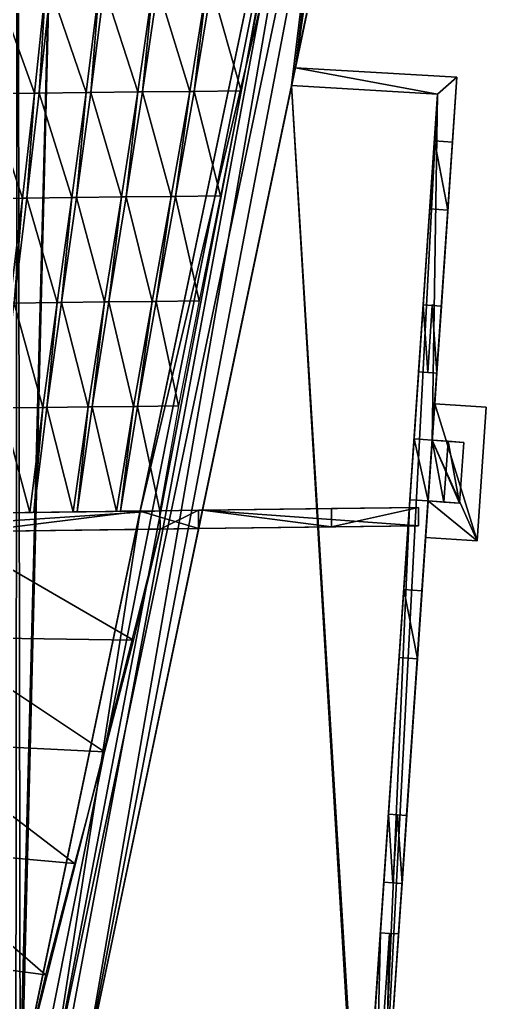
# Model space of a CAD drawing. Extents: x -282 to 16, y -6 to 46.
# Drawn here: x 7.53 to 15.2, y 12.33 to 28.47 of the extents above; entities that cross this region are included whole.
import ezdxf

# ---------------------------------------------------------------- set-up
doc = ezdxf.new("R2010")
doc.units = 0

msp = doc.modelspace()

# ---------------------------------------------------------------- linework, layer by layer
for points in [[(7.573, 11.172, -0.062), (8.243, 38.434, -0.062), (13.4, 38.937, -0.062)], [(13.4, 38.937, -0.062), (8.243, 38.434, -0.062), (7.573, 11.172, -0.062)], [(9.51, 20.401, 3.938), (7.573, 11.172, -0.062), (13.4, 38.937, -0.062)], [(13.4, 38.937, -0.062), (7.573, 11.172, -0.062), (9.51, 20.401, 3.938)], [(7.861, 11.12, -0.702), (13.4, 38.937, -0.702), (7.573, 11.172, -0.702)], [(7.573, 11.172, -0.702), (13.4, 38.937, -0.702), (7.861, 11.12, -0.702)], [(7.573, 11.172, -0.702), (13.4, 38.937, -0.062), (7.573, 11.172, -0.062)], [(13.4, 38.937, -0.062), (7.573, 11.172, -0.702), (13.4, 38.937, -0.702)], [(13.4, 38.937, -0.702), (7.573, 11.172, -0.702), (13.4, 38.937, -0.062)], [(7.573, 11.172, -0.062), (13.4, 38.937, -0.062), (7.573, 11.172, -0.702)], [(13.4, 38.937, -0.702), (7.861, 11.12, -0.702), (8.059, 11.051, -0.702)], [(8.059, 11.051, -0.702), (7.861, 11.12, -0.702), (13.4, 38.937, -0.702)], [(13.4, 38.937, -0.702), (8.059, 11.051, -0.702), (8.185, 11.006, -0.702)], [(8.185, 11.006, -0.702), (8.059, 11.051, -0.702), (13.4, 38.937, -0.702)], [(13.4, 38.937, -0.702), (8.185, 11.006, -0.702), (8.517, 10.802, -0.702)], [(8.517, 10.802, -0.702), (8.185, 11.006, -0.702), (13.4, 38.937, -0.702)], [(13.4, 38.937, -0.702), (8.517, 10.802, -0.702), (11.998, 27.391, -0.702)], [(11.998, 27.391, -0.702), (8.517, 10.802, -0.702), (13.4, 38.937, -0.702)], [(9.51, 20.401, 3.938), (13.4, 38.937, -0.062), (11.32, 29.026, 3.938)], [(11.32, 29.026, 3.938), (13.4, 38.937, -0.062), (9.51, 20.401, 3.938)], [(13.4, 38.937, -0.702), (11.998, 27.391, -0.702), (12.06, 27.684, -0.702)], [(12.06, 27.684, -0.702), (11.998, 27.391, -0.702), (13.4, 38.937, -0.702)], [(13.4, 38.937, -0.702), (12.06, 27.684, -0.702), (13.608, 38.639, -0.702)], [(13.608, 38.639, -0.702), (12.06, 27.684, -0.702), (13.4, 38.937, -0.702)], [(12.344, 29.036, 2.085), (14.359, 38.641, -0.702), (12.06, 27.684, -0.702)], [(12.06, 27.684, -0.702), (14.359, 38.641, -0.702), (12.344, 29.036, 2.085)], [(13.608, 38.639, -0.702), (12.06, 27.684, -0.702), (14.359, 38.641, -0.702)], [(14.359, 38.641, -0.702), (12.06, 27.684, -0.702), (13.608, 38.639, -0.702)], [(7.54, 11.016, -0.062), (7.493, 38.342, -0.062), (8.243, 38.434, -0.062)], [(8.243, 38.434, -0.062), (7.493, 38.342, -0.062), (7.54, 11.016, -0.062)], [(7.54, 11.016, -0.062), (8.243, 38.434, -0.062), (7.569, 11.154, -0.062)], [(7.569, 11.154, -0.062), (8.243, 38.434, -0.062), (7.54, 11.016, -0.062)], [(7.569, 11.154, -0.062), (8.243, 38.434, -0.062), (7.573, 11.172, -0.062)], [(7.573, 11.172, -0.062), (8.243, 38.434, -0.062), (7.569, 11.154, -0.062)], [(13.827, 38.538, 3.938), (9.51, 20.401, 3.938), (8.059, 11.053, 3.938)], [(8.059, 11.053, 3.938), (9.51, 20.401, 3.938), (13.827, 38.538, 3.938)], [(13.827, 38.538, 4.601), (8.059, 11.053, 4.601), (8.517, 10.802, 4.601)], [(8.517, 10.802, 4.601), (8.059, 11.053, 4.601), (13.827, 38.538, 4.601)], [(13.827, 38.538, 3.938), (8.059, 11.053, 4.601), (8.059, 11.053, 3.938)], [(8.059, 11.053, 4.601), (13.827, 38.538, 3.938), (13.827, 38.538, 3.941)], [(8.059, 11.053, 4.601), (13.827, 38.538, 3.941), (13.827, 38.538, 4.601)], [(13.827, 38.538, 4.601), (13.827, 38.538, 3.941), (8.059, 11.053, 4.601)], [(13.827, 38.538, 3.941), (13.827, 38.538, 3.938), (8.059, 11.053, 4.601)], [(8.059, 11.053, 3.938), (8.059, 11.053, 4.601), (13.827, 38.538, 3.938)], [(14.34, 38.549, 4.601), (13.827, 38.538, 4.601), (8.517, 10.802, 4.601)], [(8.517, 10.802, 4.601), (13.827, 38.538, 4.601), (14.34, 38.549, 4.601)], [(14.34, 38.549, 4.601), (8.517, 10.802, 3.984), (8.517, 10.802, 4.601)], [(8.517, 10.802, 3.984), (14.34, 38.549, 4.601), (11.998, 27.391, 4.051)], [(11.998, 27.391, 4.051), (14.34, 38.549, 4.601), (8.517, 10.802, 3.984)], [(8.517, 10.802, 4.601), (8.517, 10.802, 3.984), (14.34, 38.549, 4.601)], [(11.32, 29.026, 3.938), (9.51, 20.401, 3.938), (13.827, 38.538, 3.938)], [(13.827, 38.538, 3.938), (9.51, 20.401, 3.938), (11.32, 29.026, 3.938)], [(11.998, 27.391, 4.051), (14.34, 38.549, 4.601), (12.06, 27.684, 4.051)], [(12.06, 27.684, 4.051), (14.34, 38.549, 4.601), (11.998, 27.391, 4.051)], [(12.06, 27.684, 4.051), (14.34, 38.549, 4.601), (12.344, 29.036, 3.411)], [(12.344, 29.036, 3.411), (14.34, 38.549, 4.601), (12.06, 27.684, 4.051)], [(7.469, 10.673, -0.062), (7.493, 38.342, -0.062), (7.54, 11.016, -0.062)], [(7.54, 11.016, -0.062), (7.493, 38.342, -0.062), (7.469, 10.673, -0.062)], [(7.776, 27.268, 6.63), (7, 27.26, 7.234), (7.151, 28.984, 7.234)], [(7.957, 28.992, 6.632), (7.776, 27.268, 6.63), (7.151, 28.984, 7.234)], [(7.957, 28.992, 6.632), (7.853, 27.269, 6.57), (7.776, 27.268, 6.63)], [(8.037, 28.993, 6.572), (7.853, 27.269, 6.57), (7.957, 28.992, 6.632)], [(8.625, 27.277, 5.969), (7.853, 27.269, 6.57), (8.037, 28.993, 6.572)], [(8.838, 29.001, 5.973), (8.625, 27.277, 5.969), (8.037, 28.993, 6.572)], [(8.838, 29.001, 5.973), (8.702, 27.278, 5.909), (8.625, 27.277, 5.969)], [(8.918, 29.002, 5.914), (8.702, 27.278, 5.909), (8.838, 29.001, 5.973)], [(9.474, 27.286, 5.309), (8.702, 27.278, 5.909), (8.918, 29.002, 5.914)], [(9.719, 29.01, 5.315), (9.474, 27.286, 5.309), (8.918, 29.002, 5.914)], [(9.719, 29.01, 5.315), (9.551, 27.287, 5.248), (9.474, 27.286, 5.309)], [(9.799, 29.01, 5.255), (9.551, 27.287, 5.248), (9.719, 29.01, 5.315)], [(10.325, 27.295, 4.646), (9.551, 27.287, 5.248), (9.799, 29.01, 5.255)], [(10.602, 29.018, 4.655), (10.325, 27.295, 4.646), (9.799, 29.01, 5.255)], [(10.602, 29.018, 4.655), (10.4, 27.296, 4.588), (10.325, 27.295, 4.646)], [(10.68, 29.019, 4.597), (10.4, 27.296, 4.588), (10.602, 29.018, 4.655)], [(11.172, 27.304, 3.987), (10.4, 27.296, 4.588), (10.68, 29.019, 4.597)], [(11.481, 29.027, 3.998), (11.172, 27.304, 3.987), (10.68, 29.019, 4.597)], [(12.06, 27.684, 4.051), (12.344, 29.036, 3.411), (12.06, 27.684, -0.702)], [(12.06, 27.684, -0.702), (12.344, 29.036, 3.411), (12.344, 29.036, 2.085)], [(12.344, 29.036, 2.085), (12.344, 29.036, 3.411), (12.06, 27.684, -0.702)], [(12.06, 27.684, -0.702), (12.344, 29.036, 3.411), (12.06, 27.684, 4.051)], [(14.396, 27.249, 4.051), (12.06, 27.684, 4.051), (11.998, 27.391, 4.051)], [(11.998, 27.391, 4.051), (12.06, 27.684, 4.051), (14.396, 27.249, 4.051)], [(11.998, 27.391, -0.702), (11.998, 27.391, 4.051), (12.06, 27.684, 4.051)], [(11.998, 27.391, -0.702), (12.06, 27.684, 4.051), (12.06, 27.684, -0.702)], [(12.06, 27.684, -0.702), (12.06, 27.684, 4.051), (11.998, 27.391, -0.702)], [(12.06, 27.684, 4.051), (11.998, 27.391, 4.051), (11.998, 27.391, -0.702)], [(12.06, 27.684, -0.702), (14.396, 27.249, -0.702), (11.998, 27.391, -0.702)], [(11.998, 27.391, -0.702), (14.396, 27.249, -0.702), (12.06, 27.684, -0.702)], [(12.06, 27.684, 4.051), (14.396, 27.249, 4.051), (14.716, 27.53, 4.051)], [(14.716, 27.53, 4.051), (14.396, 27.249, 4.051), (12.06, 27.684, 4.051)], [(12.06, 27.684, 4.051), (14.716, 27.53, -0.702), (12.06, 27.684, -0.702)], [(14.716, 27.53, -0.702), (12.06, 27.684, 4.051), (14.716, 27.53, 4.051)], [(14.716, 27.53, 4.051), (12.06, 27.684, 4.051), (14.716, 27.53, -0.702)], [(12.06, 27.684, -0.702), (14.716, 27.53, -0.702), (12.06, 27.684, 4.051)], [(14.396, 27.249, -0.702), (12.06, 27.684, -0.702), (14.716, 27.53, -0.702)], [(14.716, 27.53, -0.702), (12.06, 27.684, -0.702), (14.396, 27.249, -0.702)], [(14.396, 27.249, 4.051), (13.421, 8.523, 4.051), (14.716, 27.53, 4.051)], [(14.716, 27.53, 4.051), (13.421, 8.523, 4.051), (14.396, 27.249, 4.051)], [(13.421, 8.523, 4.051), (13.525, 10.061, 2.558), (14.716, 27.53, 4.051)], [(14.716, 27.53, 4.051), (13.525, 10.061, 2.558), (13.421, 8.523, 4.051)], [(14.716, 27.53, 4.051), (13.525, 10.061, 2.558), (13.757, 13.453, 2.558)], [(13.757, 13.453, 2.558), (13.525, 10.061, 2.558), (14.716, 27.53, 4.051)], [(14.716, 27.53, 4.051), (13.757, 13.453, 2.558), (13.813, 14.281, 2.558)], [(13.813, 14.281, 2.558), (13.757, 13.453, 2.558), (14.716, 27.53, 4.051)], [(14.716, 27.53, 4.051), (13.813, 14.281, 2.558), (13.889, 15.399, 2.558)], [(13.889, 15.399, 2.558), (13.813, 14.281, 2.558), (14.716, 27.53, 4.051)], [(14.716, 27.53, 4.051), (13.889, 15.399, 2.558), (14.065, 17.973, 2.558)], [(14.065, 17.973, 2.558), (13.889, 15.399, 2.558), (14.716, 27.53, 4.051)], [(14.716, 27.53, 4.051), (14.065, 17.973, 2.558), (14.141, 19.09, 2.558)], [(14.141, 19.09, 2.558), (14.065, 17.973, 2.558), (14.716, 27.53, 4.051)], [(14.716, 27.53, 4.051), (14.141, 19.09, 2.558), (14.201, 19.968, 2.208)], [(14.201, 19.968, 2.208), (14.141, 19.09, 2.558), (14.716, 27.53, 4.051)], [(14.716, 27.53, 4.051), (14.201, 19.968, 2.208), (14.385, 22.667, 2.558)], [(14.385, 22.667, 2.558), (14.201, 19.968, 2.208), (14.716, 27.53, 4.051)], [(14.31, 21.564, -0.702), (14.396, 27.249, -0.702), (14.716, 27.53, -0.702)], [(14.716, 27.53, -0.702), (14.396, 27.249, -0.702), (14.31, 21.564, -0.702)], [(14.716, 27.53, -0.702), (14.31, 21.564, -0.532), (14.31, 21.564, -0.639)], [(14.31, 21.564, -0.532), (14.716, 27.53, -0.702), (14.31, 21.564, -0.362)], [(14.31, 21.564, -0.362), (14.716, 27.53, -0.702), (14.31, 21.564, -0.192)], [(14.31, 21.564, -0.192), (14.716, 27.53, -0.702), (14.385, 22.667, 1.128)], [(14.385, 22.667, 1.128), (14.716, 27.53, -0.702), (14.31, 21.564, -0.192)], [(14.31, 21.564, -0.192), (14.716, 27.53, -0.702), (14.31, 21.564, -0.362)], [(14.31, 21.564, -0.362), (14.716, 27.53, -0.702), (14.31, 21.564, -0.532)], [(14.31, 21.564, -0.639), (14.31, 21.564, -0.532), (14.716, 27.53, -0.702)], [(14.716, 27.53, -0.702), (14.31, 21.564, -0.639), (14.31, 21.564, -0.702)], [(14.31, 21.564, -0.702), (14.31, 21.564, -0.639), (14.716, 27.53, -0.702)], [(14.385, 22.667, 1.128), (14.716, 27.53, -0.702), (14.46, 23.769, 1.128)], [(14.716, 27.53, 4.051), (14.385, 22.667, 2.558), (14.46, 23.769, 2.558)], [(14.46, 23.769, 2.558), (14.385, 22.667, 2.558), (14.716, 27.53, 4.051)], [(14.46, 23.769, 1.128), (14.716, 27.53, -0.702), (14.385, 22.667, 1.128)], [(14.46, 23.769, 1.128), (14.716, 27.53, -0.702), (14.567, 25.345, 1.128)], [(14.716, 27.53, 4.051), (14.46, 23.769, 2.558), (14.567, 25.345, 2.558)], [(14.567, 25.345, 2.558), (14.46, 23.769, 2.558), (14.716, 27.53, 4.051)], [(14.567, 25.345, 1.128), (14.716, 27.53, -0.702), (14.46, 23.769, 1.128)], [(14.567, 25.345, 1.128), (14.716, 27.53, -0.702), (14.644, 26.463, 1.128)], [(14.716, 27.53, 4.051), (14.567, 25.345, 2.558), (14.644, 26.463, 2.558)], [(14.644, 26.463, 2.558), (14.567, 25.345, 2.558), (14.716, 27.53, 4.051)], [(14.644, 26.463, 1.128), (14.716, 27.53, -0.702), (14.567, 25.345, 1.128)], [(14.644, 26.463, 1.128), (14.716, 27.53, -0.702), (14.644, 26.463, 2.558)], [(14.716, 27.53, 4.051), (14.644, 26.463, 2.558), (14.716, 27.53, -0.702)], [(14.716, 27.53, -0.702), (14.644, 26.463, 2.558), (14.716, 27.53, 4.051)], [(14.644, 26.463, 2.558), (14.716, 27.53, -0.702), (14.644, 26.463, 1.128)], [(13.134, 8.722, 3.984), (11.998, 27.391, 3.984), (8.517, 10.802, 3.984)], [(11.998, 27.391, -0.702), (13.122, 8.543, -0.702), (8.517, 10.802, -0.702)], [(8.517, 10.802, -0.702), (13.122, 8.543, -0.702), (11.998, 27.391, -0.702)], [(10.471, 20.114, 3.341), (8.517, 10.802, 3.984), (11.998, 27.391, 3.984)], [(10.471, 20.114, 2.085), (11.998, 27.391, -0.702), (8.517, 10.802, -0.702)], [(8.517, 10.802, -0.702), (11.998, 27.391, -0.702), (10.471, 20.114, 2.085)], [(11.998, 27.391, 3.984), (8.517, 10.802, 3.984), (10.471, 20.114, 3.341)], [(8.517, 10.802, 3.984), (11.998, 27.391, 4.051), (11.998, 27.391, 3.984)], [(11.998, 27.391, 3.984), (11.998, 27.391, 4.051), (8.517, 10.802, 3.984)], [(9.474, 27.286, 5.309), (9.204, 25.561, 5.301), (8.702, 27.278, 5.909)], [(9.474, 27.286, 5.309), (9.278, 25.562, 5.241), (9.204, 25.561, 5.301)], [(9.551, 27.287, 5.248), (9.278, 25.562, 5.241), (9.474, 27.286, 5.309)], [(10.02, 25.57, 4.636), (9.278, 25.562, 5.241), (9.551, 27.287, 5.248)], [(10.325, 27.295, 4.646), (10.02, 25.57, 4.636), (9.551, 27.287, 5.248)], [(10.325, 27.295, 4.646), (10.092, 25.571, 4.577), (10.02, 25.57, 4.636)], [(10.4, 27.296, 4.588), (10.092, 25.571, 4.577), (10.325, 27.295, 4.646)], [(10.832, 25.579, 3.975), (10.092, 25.571, 4.577), (10.4, 27.296, 4.588)], [(11.172, 27.304, 3.987), (10.832, 25.579, 3.975), (10.4, 27.296, 4.588)], [(10.471, 20.114, 3.341), (11.998, 27.391, 3.984), (10.534, 20.414, 3.278)], [(11.998, 27.391, -0.702), (10.471, 20.114, 2.085), (10.534, 20.414, 2.018)], [(10.534, 20.414, 2.018), (10.471, 20.114, 2.085), (11.998, 27.391, -0.702)], [(10.534, 20.414, 3.278), (11.998, 27.391, 3.984), (10.471, 20.114, 3.341)], [(11.998, 27.391, -0.702), (10.534, 20.414, 2.018), (10.534, 20.414, 3.278)], [(11.998, 27.391, -0.702), (10.534, 20.414, 3.278), (11.998, 27.391, 3.984)], [(11.998, 27.391, 3.984), (10.534, 20.414, 3.278), (11.998, 27.391, -0.702)], [(10.534, 20.414, 3.278), (10.534, 20.414, 2.018), (11.998, 27.391, -0.702)], [(11.998, 27.391, 3.984), (13.134, 8.722, 3.984), (14.396, 27.249, 3.984)], [(13.122, 8.543, -0.702), (11.998, 27.391, -0.702), (14.396, 27.249, -0.702)], [(14.396, 27.249, -0.702), (11.998, 27.391, -0.702), (13.122, 8.543, -0.702)], [(14.396, 27.249, 3.984), (11.998, 27.391, -0.702), (14.396, 27.249, -0.702)], [(11.998, 27.391, -0.702), (14.396, 27.249, 3.984), (11.998, 27.391, 3.984)], [(11.998, 27.391, 3.984), (14.396, 27.249, 3.984), (11.998, 27.391, -0.702)], [(14.396, 27.249, -0.702), (11.998, 27.391, -0.702), (14.396, 27.249, 3.984)], [(11.998, 27.391, 4.051), (11.998, 27.391, -0.702), (11.998, 27.391, 3.984)], [(11.998, 27.391, 3.984), (11.998, 27.391, -0.702), (11.998, 27.391, 4.051)], [(14.396, 27.249, 4.051), (11.998, 27.391, 3.984), (14.396, 27.249, 3.984)], [(11.998, 27.391, 3.984), (14.396, 27.249, 4.051), (11.998, 27.391, 4.051)], [(11.998, 27.391, 4.051), (14.396, 27.249, 4.051), (11.998, 27.391, 3.984)], [(14.396, 27.249, 3.984), (11.998, 27.391, 3.984), (14.396, 27.249, 4.051)], [(7.575, 25.543, 6.627), (6.831, 25.535, 7.233), (7, 27.26, 7.234)], [(7.776, 27.268, 6.63), (7.575, 25.543, 6.627), (7, 27.26, 7.234)], [(7.776, 27.268, 6.63), (7.649, 25.544, 6.567), (7.575, 25.543, 6.627)], [(7.853, 27.269, 6.57), (7.649, 25.544, 6.567), (7.776, 27.268, 6.63)], [(8.39, 25.552, 5.964), (7.649, 25.544, 6.567), (7.853, 27.269, 6.57)], [(8.625, 27.277, 5.969), (8.39, 25.552, 5.964), (7.853, 27.269, 6.57)], [(8.625, 27.277, 5.969), (8.464, 25.553, 5.904), (8.39, 25.552, 5.964)], [(8.702, 27.278, 5.909), (8.464, 25.553, 5.904), (8.625, 27.277, 5.969)], [(9.204, 25.561, 5.301), (8.464, 25.553, 5.904), (8.702, 27.278, 5.909)], [(13.122, 8.543, -0.702), (13.134, 8.722, 3.984), (14.396, 27.249, -0.702)], [(14.396, 27.249, -0.702), (13.134, 8.722, 3.984), (13.122, 8.543, -0.702)], [(13.421, 8.523, 4.051), (14.396, 27.249, 4.051), (13.122, 8.543, 4.051)], [(13.122, 8.543, 4.051), (14.396, 27.249, 4.051), (13.421, 8.523, 4.051)], [(13.943, 20.587, -0.702), (13.122, 8.543, -0.702), (14.396, 27.249, -0.702)], [(14.396, 27.249, -0.702), (13.122, 8.543, -0.702), (13.943, 20.587, -0.702)], [(14.396, 27.249, 4.051), (13.122, 8.543, 3.984), (13.122, 8.543, 4.051)], [(13.122, 8.543, 3.984), (14.396, 27.249, 4.051), (13.134, 8.722, 3.984)], [(13.134, 8.722, 3.984), (14.396, 27.249, 4.051), (13.122, 8.543, 3.984)], [(13.122, 8.543, 4.051), (13.122, 8.543, 3.984), (14.396, 27.249, 4.051)], [(14.396, 27.249, -0.702), (13.134, 8.722, 3.984), (14.396, 27.249, 3.984)], [(14.396, 27.249, 3.984), (13.134, 8.722, 3.984), (14.396, 27.249, -0.702)], [(13.134, 8.722, 3.984), (14.396, 27.249, 4.051), (14.396, 27.249, 3.984)], [(14.396, 27.249, 3.984), (14.396, 27.249, 4.051), (13.134, 8.722, 3.984)], [(13.943, 20.587, -0.702), (14.396, 27.249, -0.702), (14.011, 21.585, -0.702)], [(14.011, 21.585, -0.702), (14.396, 27.249, -0.702), (13.943, 20.587, -0.702)], [(14.011, 21.585, -0.702), (14.396, 27.249, -0.702), (14.31, 21.564, -0.702)], [(14.31, 21.564, -0.702), (14.396, 27.249, -0.702), (14.011, 21.585, -0.702)], [(14.345, 26.483, 2.558), (14.567, 25.345, 2.558), (14.268, 25.366, 2.558)], [(14.268, 25.366, 2.558), (14.567, 25.345, 2.558), (14.345, 26.483, 2.558)], [(14.567, 25.345, 1.128), (14.345, 26.483, 1.128), (14.268, 25.366, 1.128)], [(14.268, 25.366, 1.128), (14.345, 26.483, 1.128), (14.567, 25.345, 1.128)], [(14.345, 26.483, 2.558), (14.345, 26.483, 1.128), (14.268, 25.366, 2.558)], [(14.268, 25.366, 1.128), (14.268, 25.366, 2.558), (14.345, 26.483, 1.128)], [(14.345, 26.483, 1.128), (14.268, 25.366, 2.558), (14.268, 25.366, 1.128)], [(14.268, 25.366, 2.558), (14.345, 26.483, 1.128), (14.345, 26.483, 2.558)], [(14.644, 26.463, 2.558), (14.345, 26.483, 1.128), (14.644, 26.463, 1.128)], [(14.345, 26.483, 1.128), (14.644, 26.463, 2.558), (14.345, 26.483, 2.558)], [(14.345, 26.483, 2.558), (14.644, 26.463, 2.558), (14.345, 26.483, 1.128)], [(14.644, 26.463, 1.128), (14.345, 26.483, 1.128), (14.644, 26.463, 2.558)], [(14.567, 25.345, 2.558), (14.345, 26.483, 2.558), (14.644, 26.463, 2.558)], [(14.644, 26.463, 2.558), (14.345, 26.483, 2.558), (14.567, 25.345, 2.558)], [(14.345, 26.483, 1.128), (14.567, 25.345, 1.128), (14.644, 26.463, 1.128)], [(14.644, 26.463, 1.128), (14.567, 25.345, 1.128), (14.345, 26.483, 1.128)], [(7.575, 25.543, 6.627), (7.368, 23.818, 6.624), (6.831, 25.535, 7.233)], [(7.575, 25.543, 6.627), (7.439, 23.819, 6.563), (7.368, 23.818, 6.624)], [(7.649, 25.544, 6.567), (7.439, 23.819, 6.563), (7.575, 25.543, 6.627)], [(8.147, 23.827, 5.958), (7.439, 23.819, 6.563), (7.649, 25.544, 6.567)], [(8.39, 25.552, 5.964), (8.147, 23.827, 5.958), (7.649, 25.544, 6.567)], [(8.39, 25.552, 5.964), (8.217, 23.828, 5.898), (8.147, 23.827, 5.958)], [(8.464, 25.553, 5.904), (8.217, 23.828, 5.898), (8.39, 25.552, 5.964)], [(8.925, 23.836, 5.293), (8.217, 23.828, 5.898), (8.464, 25.553, 5.904)], [(9.204, 25.561, 5.301), (8.925, 23.836, 5.293), (8.464, 25.553, 5.904)], [(9.204, 25.561, 5.301), (8.996, 23.836, 5.232), (8.925, 23.836, 5.293)], [(9.278, 25.562, 5.241), (8.996, 23.836, 5.232), (9.204, 25.561, 5.301)], [(9.706, 23.845, 4.625), (8.996, 23.836, 5.232), (9.278, 25.562, 5.241)], [(10.02, 25.57, 4.636), (9.706, 23.845, 4.625), (9.278, 25.562, 5.241)], [(10.02, 25.57, 4.636), (9.774, 23.845, 4.567), (9.706, 23.845, 4.625)], [(10.092, 25.571, 4.577), (9.774, 23.845, 4.567), (10.02, 25.57, 4.636)], [(10.482, 23.853, 3.962), (9.774, 23.845, 4.567), (10.092, 25.571, 4.577)], [(10.832, 25.579, 3.975), (10.482, 23.853, 3.962), (10.092, 25.571, 4.577)], [(14.268, 25.366, 2.558), (14.567, 25.345, 1.128), (14.268, 25.366, 1.128)], [(14.567, 25.345, 1.128), (14.268, 25.366, 2.558), (14.567, 25.345, 2.558)], [(14.567, 25.345, 2.558), (14.268, 25.366, 2.558), (14.567, 25.345, 1.128)], [(14.268, 25.366, 1.128), (14.567, 25.345, 1.128), (14.268, 25.366, 2.558)], [(14.46, 23.769, 1.128), (14.567, 25.345, 1.128), (14.46, 23.769, 2.558)], [(14.567, 25.345, 2.558), (14.46, 23.769, 2.558), (14.567, 25.345, 1.128)], [(14.567, 25.345, 1.128), (14.46, 23.769, 2.558), (14.567, 25.345, 2.558)], [(14.46, 23.769, 2.558), (14.567, 25.345, 1.128), (14.46, 23.769, 1.128)], [(7.911, 22.102, 5.953), (7.235, 22.094, 6.56), (7.439, 23.819, 6.563)], [(8.147, 23.827, 5.958), (7.911, 22.102, 5.953), (7.439, 23.819, 6.563)], [(8.147, 23.827, 5.958), (7.979, 22.103, 5.892), (7.911, 22.102, 5.953)], [(8.217, 23.828, 5.898), (7.979, 22.103, 5.892), (8.147, 23.827, 5.958)], [(8.655, 22.111, 5.285), (7.979, 22.103, 5.892), (8.217, 23.828, 5.898)], [(8.925, 23.836, 5.293), (8.655, 22.111, 5.285), (8.217, 23.828, 5.898)], [(8.925, 23.836, 5.293), (8.722, 22.111, 5.224), (8.655, 22.111, 5.285)], [(8.996, 23.836, 5.232), (8.722, 22.111, 5.224), (8.925, 23.836, 5.293)], [(9.4, 22.119, 4.615), (8.722, 22.111, 5.224), (8.996, 23.836, 5.232)], [(9.706, 23.845, 4.625), (9.4, 22.119, 4.615), (8.996, 23.836, 5.232)], [(9.706, 23.845, 4.625), (9.466, 22.12, 4.556), (9.4, 22.119, 4.615)], [(9.774, 23.845, 4.567), (9.466, 22.12, 4.556), (9.706, 23.845, 4.625)], [(10.142, 22.128, 3.949), (9.466, 22.12, 4.556), (9.774, 23.845, 4.567)], [(10.482, 23.853, 3.962), (10.142, 22.128, 3.949), (9.774, 23.845, 4.567)], [(14.161, 23.79, 2.558), (14.235, 22.677, 2.558), (14.086, 22.687, 2.558)], [(14.086, 22.687, 2.558), (14.235, 22.677, 2.558), (14.161, 23.79, 2.558)], [(14.161, 23.79, 1.128), (14.086, 22.687, 2.558), (14.086, 22.687, 1.128)], [(14.086, 22.687, 2.558), (14.161, 23.79, 1.128), (14.161, 23.79, 2.558)], [(14.161, 23.79, 2.558), (14.161, 23.79, 1.128), (14.086, 22.687, 2.558)], [(14.086, 22.687, 1.128), (14.086, 22.687, 2.558), (14.161, 23.79, 1.128)], [(14.235, 22.677, 1.128), (14.161, 23.79, 1.128), (14.086, 22.687, 1.128)], [(14.086, 22.687, 1.128), (14.161, 23.79, 1.128), (14.235, 22.677, 1.128)], [(14.235, 22.677, 2.558), (14.161, 23.79, 2.558), (14.31, 23.779, 2.558)], [(14.31, 23.779, 2.558), (14.161, 23.79, 2.558), (14.235, 22.677, 2.558)], [(14.31, 23.779, 1.128), (14.46, 23.769, 2.558), (14.161, 23.79, 1.128)], [(14.161, 23.79, 1.128), (14.46, 23.769, 2.558), (14.31, 23.779, 2.558)], [(14.161, 23.79, 2.558), (14.161, 23.79, 1.128), (14.31, 23.779, 2.558)], [(14.31, 23.779, 2.558), (14.161, 23.79, 1.128), (14.161, 23.79, 2.558)], [(14.31, 23.779, 2.558), (14.46, 23.769, 2.558), (14.161, 23.79, 1.128)], [(14.161, 23.79, 1.128), (14.46, 23.769, 2.558), (14.31, 23.779, 1.128)], [(14.161, 23.79, 1.128), (14.235, 22.677, 1.128), (14.31, 23.779, 1.128)], [(14.31, 23.779, 1.128), (14.235, 22.677, 1.128), (14.161, 23.79, 1.128)], [(14.31, 23.779, 2.558), (14.31, 23.779, 1.128), (14.235, 22.677, 2.558)], [(14.235, 22.677, 1.128), (14.235, 22.677, 2.558), (14.31, 23.779, 1.128)], [(14.31, 23.779, 1.128), (14.235, 22.677, 2.558), (14.235, 22.677, 1.128)], [(14.235, 22.677, 2.558), (14.31, 23.779, 1.128), (14.31, 23.779, 2.558)], [(14.31, 23.779, 2.558), (14.385, 22.667, 2.558), (14.235, 22.677, 2.558)], [(14.235, 22.677, 2.558), (14.385, 22.667, 2.558), (14.31, 23.779, 2.558)], [(14.385, 22.667, 1.128), (14.31, 23.779, 1.128), (14.235, 22.677, 1.128)], [(14.235, 22.677, 1.128), (14.31, 23.779, 1.128), (14.385, 22.667, 1.128)], [(14.311, 23.794, 2.558), (14.311, 23.794, 1.128), (14.31, 23.779, 2.558)], [(14.311, 23.794, 1.128), (14.31, 23.779, 1.128), (14.31, 23.779, 2.558)], [(14.31, 23.779, 2.558), (14.31, 23.779, 1.128), (14.311, 23.794, 1.128)], [(14.31, 23.779, 2.558), (14.311, 23.794, 1.128), (14.311, 23.794, 2.558)], [(14.385, 22.667, 2.558), (14.31, 23.779, 2.558), (14.46, 23.769, 2.558)], [(14.46, 23.769, 2.558), (14.31, 23.779, 2.558), (14.385, 22.667, 2.558)], [(14.46, 23.769, 2.558), (14.31, 23.779, 1.128), (14.46, 23.769, 1.128)], [(14.46, 23.769, 1.128), (14.31, 23.779, 1.128), (14.46, 23.769, 2.558)], [(14.31, 23.779, 1.128), (14.385, 22.667, 1.128), (14.46, 23.769, 1.128)], [(14.46, 23.769, 1.128), (14.385, 22.667, 1.128), (14.31, 23.779, 1.128)], [(14.086, 22.687, 2.558), (14.235, 22.677, 1.128), (14.086, 22.687, 1.128)], [(14.235, 22.677, 1.128), (14.086, 22.687, 2.558), (14.235, 22.677, 2.558)], [(14.235, 22.677, 2.558), (14.086, 22.687, 2.558), (14.235, 22.677, 1.128)], [(14.086, 22.687, 1.128), (14.235, 22.677, 1.128), (14.086, 22.687, 2.558)], [(14.385, 22.667, 2.558), (14.201, 19.968, 2.208), (14.35, 22.163, 2.208)], [(14.35, 22.163, 2.208), (14.201, 19.968, 2.208), (14.385, 22.667, 2.558)], [(14.235, 22.677, 2.558), (14.385, 22.667, 1.128), (14.235, 22.677, 1.128)], [(14.385, 22.667, 1.128), (14.235, 22.677, 2.558), (14.385, 22.667, 2.558)], [(14.385, 22.667, 2.558), (14.235, 22.677, 2.558), (14.385, 22.667, 1.128)], [(14.235, 22.677, 1.128), (14.385, 22.667, 1.128), (14.235, 22.677, 2.558)], [(14.31, 21.564, -0.192), (14.385, 22.667, 1.128), (14.31, 21.564, 2.108)], [(14.31, 21.564, 2.108), (14.385, 22.667, 1.128), (14.35, 22.163, 2.108)], [(14.35, 22.163, 2.108), (14.385, 22.667, 1.128), (14.31, 21.564, 2.108)], [(14.31, 21.564, 2.108), (14.385, 22.667, 1.128), (14.31, 21.564, -0.192)], [(14.35, 22.163, 2.108), (14.385, 22.667, 1.128), (14.35, 22.163, 2.208)], [(14.385, 22.667, 2.558), (14.35, 22.163, 2.208), (14.385, 22.667, 1.128)], [(14.385, 22.667, 1.128), (14.35, 22.163, 2.208), (14.385, 22.667, 2.558)], [(14.35, 22.163, 2.208), (14.385, 22.667, 1.128), (14.35, 22.163, 2.108)], [(9.4, 22.119, 4.615), (9.123, 20.396, 4.607), (8.722, 22.111, 5.224)], [(9.4, 22.119, 4.615), (9.186, 20.397, 4.547), (9.123, 20.396, 4.607)], [(9.466, 22.12, 4.556), (9.186, 20.397, 4.547), (9.4, 22.119, 4.615)], [(9.833, 20.405, 3.938), (9.186, 20.397, 4.547), (9.466, 22.12, 4.556)], [(10.142, 22.128, 3.949), (9.833, 20.405, 3.938), (9.466, 22.12, 4.556)], [(15.049, 19.91, 2.208), (14.35, 22.163, 2.208), (14.201, 19.968, 2.208)], [(14.201, 19.968, 2.208), (14.35, 22.163, 2.208), (15.049, 19.91, 2.208)], [(15.049, 19.91, 2.108), (14.31, 21.564, 2.108), (14.35, 22.163, 2.108)], [(14.35, 22.163, 2.108), (14.31, 21.564, 2.108), (15.049, 19.91, 2.108)], [(14.35, 22.163, 2.208), (15.049, 19.91, 2.208), (15.198, 22.105, 2.208)], [(14.35, 22.163, 2.208), (15.198, 22.105, 2.108), (14.35, 22.163, 2.108)], [(15.198, 22.105, 2.108), (14.35, 22.163, 2.208), (15.198, 22.105, 2.208)], [(15.198, 22.105, 2.208), (15.049, 19.91, 2.208), (14.35, 22.163, 2.208)], [(15.198, 22.105, 2.208), (14.35, 22.163, 2.208), (15.198, 22.105, 2.108)], [(14.35, 22.163, 2.108), (15.198, 22.105, 2.108), (14.35, 22.163, 2.208)], [(15.049, 19.91, 2.108), (14.35, 22.163, 2.108), (15.198, 22.105, 2.108)], [(15.198, 22.105, 2.108), (14.35, 22.163, 2.108), (15.049, 19.91, 2.108)], [(7.698, 20.378, 5.948), (7.051, 20.37, 6.558), (7.235, 22.094, 6.56)], [(7.911, 22.102, 5.953), (7.698, 20.378, 5.948), (7.235, 22.094, 6.56)], [(7.911, 22.102, 5.953), (7.763, 20.379, 5.888), (7.698, 20.378, 5.948)], [(7.979, 22.103, 5.892), (7.763, 20.379, 5.888), (7.911, 22.102, 5.953)], [(8.41, 20.387, 5.278), (7.763, 20.379, 5.888), (7.979, 22.103, 5.892)], [(8.655, 22.111, 5.285), (8.41, 20.387, 5.278), (7.979, 22.103, 5.892)], [(8.655, 22.111, 5.285), (8.474, 20.388, 5.217), (8.41, 20.387, 5.278)], [(8.722, 22.111, 5.224), (8.474, 20.388, 5.217), (8.655, 22.111, 5.285)], [(9.123, 20.396, 4.607), (8.474, 20.388, 5.217), (8.722, 22.111, 5.224)], [(15.198, 22.105, 2.108), (15.049, 19.91, 2.208), (15.049, 19.91, 2.108)], [(15.049, 19.91, 2.208), (15.198, 22.105, 2.108), (15.198, 22.105, 2.208)], [(15.198, 22.105, 2.208), (15.198, 22.105, 2.108), (15.049, 19.91, 2.208)], [(15.049, 19.91, 2.108), (15.049, 19.91, 2.208), (15.198, 22.105, 2.108)], [(14.011, 21.585, 2.108), (14.242, 20.567, 2.108), (13.943, 20.587, 2.108)], [(13.943, 20.587, 2.108), (14.242, 20.567, 2.108), (14.011, 21.585, 2.108)], [(14.011, 21.585, 2.108), (14.011, 21.585, -0.192), (13.943, 20.587, 2.108)], [(13.943, 20.587, -0.192), (13.943, 20.587, 2.108), (14.011, 21.585, -0.192)], [(14.011, 21.585, -0.192), (13.943, 20.587, 2.108), (13.943, 20.587, -0.192)], [(13.943, 20.587, 2.108), (14.011, 21.585, -0.192), (14.011, 21.585, 2.108)], [(14.011, 21.585, -0.702), (14.242, 20.567, -0.702), (13.943, 20.587, -0.702)], [(13.943, 20.587, -0.702), (14.242, 20.567, -0.702), (14.011, 21.585, -0.702)], [(14.011, 21.585, -0.702), (13.943, 20.587, -0.192), (13.943, 20.587, -0.702)], [(13.943, 20.587, -0.192), (14.011, 21.585, -0.702), (14.011, 21.585, -0.192)], [(14.011, 21.585, -0.192), (14.011, 21.585, -0.702), (13.943, 20.587, -0.192)], [(13.943, 20.587, -0.702), (13.943, 20.587, -0.192), (14.011, 21.585, -0.702)], [(14.242, 20.567, -0.192), (14.011, 21.585, -0.192), (13.943, 20.587, -0.192)], [(13.943, 20.587, -0.192), (14.011, 21.585, -0.192), (14.242, 20.567, -0.192)], [(14.242, 20.567, 2.108), (14.011, 21.585, 2.108), (14.31, 21.564, 2.108)], [(14.31, 21.564, 2.108), (14.011, 21.585, 2.108), (14.242, 20.567, 2.108)], [(14.31, 21.564, -0.639), (14.011, 21.585, -0.702), (14.31, 21.564, -0.702)], [(14.011, 21.585, -0.702), (14.31, 21.564, -0.639), (14.011, 21.585, -0.192)], [(14.011, 21.585, -0.192), (14.31, 21.564, -0.639), (14.31, 21.564, -0.532)], [(14.011, 21.585, -0.192), (14.31, 21.564, -0.532), (14.31, 21.564, -0.362)], [(14.011, 21.585, -0.192), (14.31, 21.564, -0.362), (14.31, 21.564, -0.192)], [(14.31, 21.564, -0.192), (14.31, 21.564, -0.362), (14.011, 21.585, -0.192)], [(14.31, 21.564, -0.362), (14.31, 21.564, -0.532), (14.011, 21.585, -0.192)], [(14.31, 21.564, -0.532), (14.31, 21.564, -0.639), (14.011, 21.585, -0.192)], [(14.011, 21.585, -0.192), (14.31, 21.564, -0.639), (14.011, 21.585, -0.702)], [(14.31, 21.564, -0.702), (14.011, 21.585, -0.702), (14.31, 21.564, -0.639)], [(14.242, 20.567, -0.702), (14.011, 21.585, -0.702), (14.31, 21.564, -0.702)], [(14.31, 21.564, -0.702), (14.011, 21.585, -0.702), (14.242, 20.567, -0.702)], [(14.31, 21.564, 2.108), (14.011, 21.585, -0.192), (14.31, 21.564, -0.192)], [(14.011, 21.585, -0.192), (14.31, 21.564, 2.108), (14.011, 21.585, 2.108)], [(14.011, 21.585, 2.108), (14.31, 21.564, 2.108), (14.011, 21.585, -0.192)], [(14.31, 21.564, -0.192), (14.011, 21.585, -0.192), (14.31, 21.564, 2.108)], [(14.011, 21.585, -0.192), (14.242, 20.567, -0.192), (14.31, 21.564, -0.192)], [(14.31, 21.564, -0.192), (14.242, 20.567, -0.192), (14.011, 21.585, -0.192)], [(15.049, 19.91, 2.108), (14.242, 20.567, 2.108), (14.31, 21.564, 2.108)], [(14.31, 21.564, 2.108), (14.242, 20.567, 2.108), (15.049, 19.91, 2.108)], [(14.242, 20.567, -0.702), (14.31, 21.564, -0.702), (14.76, 20.531, -0.702)], [(14.76, 20.531, -0.702), (14.31, 21.564, -0.702), (14.242, 20.567, -0.702)], [(14.31, 21.564, -0.639), (14.242, 20.567, -0.532), (14.242, 20.567, -0.629)], [(14.242, 20.567, -0.532), (14.31, 21.564, -0.639), (14.242, 20.567, -0.362)], [(14.242, 20.567, -0.362), (14.31, 21.564, -0.639), (14.31, 21.564, -0.362)], [(14.31, 21.564, -0.362), (14.31, 21.564, -0.639), (14.242, 20.567, -0.362)], [(14.242, 20.567, -0.362), (14.31, 21.564, -0.639), (14.242, 20.567, -0.532)], [(14.242, 20.567, -0.629), (14.242, 20.567, -0.532), (14.31, 21.564, -0.639)], [(14.31, 21.564, -0.362), (14.242, 20.567, -0.192), (14.242, 20.567, -0.362)], [(14.242, 20.567, -0.192), (14.31, 21.564, -0.362), (14.31, 21.564, -0.192)], [(14.31, 21.564, -0.192), (14.31, 21.564, -0.362), (14.242, 20.567, -0.192)], [(14.242, 20.567, -0.362), (14.242, 20.567, -0.192), (14.31, 21.564, -0.362)], [(14.501, 20.549, -0.362), (14.31, 21.564, -0.362), (14.242, 20.567, -0.362)], [(14.242, 20.567, -0.362), (14.31, 21.564, -0.362), (14.501, 20.549, -0.362)], [(14.76, 20.531, -0.702), (14.31, 21.564, -0.702), (14.828, 21.529, -0.702)], [(14.828, 21.529, -0.702), (14.31, 21.564, -0.702), (14.76, 20.531, -0.702)], [(14.31, 21.564, -0.362), (14.31, 21.564, -0.639), (14.31, 21.564, -0.532)], [(14.31, 21.564, -0.532), (14.31, 21.564, -0.639), (14.31, 21.564, -0.362)], [(14.31, 21.564, -0.639), (14.828, 21.529, -0.702), (14.31, 21.564, -0.702)], [(14.828, 21.529, -0.702), (14.31, 21.564, -0.639), (14.828, 21.529, -0.532)], [(14.828, 21.529, -0.532), (14.31, 21.564, -0.639), (14.31, 21.564, -0.532)], [(14.828, 21.529, -0.532), (14.31, 21.564, -0.532), (14.569, 21.547, -0.532)], [(14.569, 21.547, -0.532), (14.31, 21.564, -0.532), (14.828, 21.529, -0.532)], [(14.31, 21.564, -0.532), (14.31, 21.564, -0.639), (14.828, 21.529, -0.532)], [(14.828, 21.529, -0.532), (14.31, 21.564, -0.639), (14.828, 21.529, -0.702)], [(14.31, 21.564, -0.702), (14.828, 21.529, -0.702), (14.31, 21.564, -0.639)], [(14.31, 21.564, -0.362), (14.569, 21.547, -0.532), (14.31, 21.564, -0.532)], [(14.569, 21.547, -0.532), (14.31, 21.564, -0.362), (14.569, 21.547, -0.362)], [(14.569, 21.547, -0.362), (14.31, 21.564, -0.362), (14.569, 21.547, -0.532)], [(14.31, 21.564, -0.532), (14.569, 21.547, -0.532), (14.31, 21.564, -0.362)], [(14.31, 21.564, -0.362), (14.501, 20.549, -0.362), (14.569, 21.547, -0.362)], [(14.569, 21.547, -0.362), (14.501, 20.549, -0.362), (14.31, 21.564, -0.362)], [(14.76, 20.531, -0.532), (14.569, 21.547, -0.532), (14.501, 20.549, -0.532)], [(14.501, 20.549, -0.532), (14.569, 21.547, -0.532), (14.76, 20.531, -0.532)], [(14.569, 21.547, -0.532), (14.501, 20.549, -0.362), (14.501, 20.549, -0.532)], [(14.501, 20.549, -0.362), (14.569, 21.547, -0.532), (14.569, 21.547, -0.362)], [(14.569, 21.547, -0.362), (14.569, 21.547, -0.532), (14.501, 20.549, -0.362)], [(14.501, 20.549, -0.532), (14.501, 20.549, -0.362), (14.569, 21.547, -0.532)], [(14.569, 21.547, -0.532), (14.76, 20.531, -0.532), (14.828, 21.529, -0.532)], [(14.828, 21.529, -0.532), (14.76, 20.531, -0.532), (14.569, 21.547, -0.532)], [(14.828, 21.529, -0.702), (14.76, 20.531, -0.532), (14.76, 20.531, -0.702)], [(14.76, 20.531, -0.532), (14.828, 21.529, -0.702), (14.828, 21.529, -0.532)], [(14.828, 21.529, -0.532), (14.828, 21.529, -0.702), (14.76, 20.531, -0.532)], [(14.76, 20.531, -0.702), (14.76, 20.531, -0.532), (14.828, 21.529, -0.702)], [(13.122, 8.543, -0.702), (13.943, 20.587, -0.702), (13.421, 8.523, -0.702)], [(13.421, 8.523, -0.702), (13.943, 20.587, -0.702), (13.122, 8.543, -0.702)], [(14.242, 20.567, -0.702), (13.421, 8.523, -0.702), (13.943, 20.587, -0.702)], [(13.943, 20.587, -0.702), (13.421, 8.523, -0.702), (14.242, 20.567, -0.702)], [(13.525, 10.061, 0.808), (13.421, 8.523, -0.502), (14.242, 20.567, -0.629)], [(14.242, 20.567, -0.629), (13.421, 8.523, -0.502), (13.525, 10.061, 0.808)], [(14.242, 20.567, -0.702), (13.421, 8.523, -0.502), (13.421, 8.523, -0.702)], [(13.421, 8.523, -0.502), (14.242, 20.567, -0.702), (14.242, 20.567, -0.629)], [(14.242, 20.567, -0.629), (14.242, 20.567, -0.702), (13.421, 8.523, -0.502)], [(13.421, 8.523, -0.702), (13.421, 8.523, -0.502), (14.242, 20.567, -0.702)], [(13.525, 10.061, 0.808), (14.242, 20.567, -0.629), (13.757, 13.453, 0.808)], [(13.757, 13.453, 0.808), (14.242, 20.567, -0.629), (13.525, 10.061, 0.808)], [(13.757, 13.453, 0.808), (14.242, 20.567, -0.629), (13.813, 14.281, 1.128)], [(13.813, 14.281, 1.128), (14.242, 20.567, -0.629), (13.757, 13.453, 0.808)], [(13.813, 14.281, 1.128), (14.242, 20.567, -0.629), (13.889, 15.399, 1.128)], [(13.889, 15.399, 1.128), (14.242, 20.567, -0.629), (13.813, 14.281, 1.128)], [(13.889, 15.399, 1.128), (14.242, 20.567, -0.629), (13.889, 15.399, 2.558)], [(13.889, 15.399, 2.558), (14.242, 20.567, -0.629), (14.065, 17.973, 1.128)], [(14.065, 17.973, 1.128), (14.242, 20.567, -0.629), (13.889, 15.399, 2.558)], [(13.889, 15.399, 2.558), (14.242, 20.567, -0.629), (13.889, 15.399, 1.128)], [(13.943, 20.587, -0.192), (14.242, 20.567, -0.702), (13.943, 20.587, -0.702)], [(14.242, 20.567, -0.702), (13.943, 20.587, -0.192), (14.242, 20.567, -0.629)], [(14.242, 20.567, -0.629), (13.943, 20.587, -0.192), (14.242, 20.567, -0.532)], [(14.242, 20.567, -0.532), (13.943, 20.587, -0.192), (14.242, 20.567, -0.362)], [(14.242, 20.567, -0.362), (13.943, 20.587, -0.192), (14.242, 20.567, -0.192)], [(14.242, 20.567, -0.192), (13.943, 20.587, -0.192), (14.242, 20.567, -0.362)], [(14.242, 20.567, -0.362), (13.943, 20.587, -0.192), (14.242, 20.567, -0.532)], [(14.242, 20.567, -0.532), (13.943, 20.587, -0.192), (14.242, 20.567, -0.629)], [(14.242, 20.567, -0.629), (13.943, 20.587, -0.192), (14.242, 20.567, -0.702)], [(13.943, 20.587, -0.702), (14.242, 20.567, -0.702), (13.943, 20.587, -0.192)], [(13.943, 20.587, 2.108), (14.242, 20.567, -0.192), (13.943, 20.587, -0.192)], [(14.242, 20.567, -0.192), (13.943, 20.587, 2.108), (14.242, 20.567, 2.108)], [(14.242, 20.567, 2.108), (13.943, 20.587, 2.108), (14.242, 20.567, -0.192)], [(13.943, 20.587, -0.192), (14.242, 20.567, -0.192), (13.943, 20.587, 2.108)], [(14.065, 17.973, 1.128), (14.242, 20.567, -0.629), (14.141, 19.09, 1.128)], [(14.141, 19.09, 1.128), (14.242, 20.567, -0.629), (14.065, 17.973, 1.128)], [(14.141, 19.09, 1.128), (14.242, 20.567, -0.629), (14.141, 19.09, 2.558)], [(14.141, 19.09, 2.558), (14.242, 20.567, -0.629), (14.201, 19.968, 2.108)], [(14.201, 19.968, 2.108), (14.242, 20.567, -0.629), (14.141, 19.09, 2.558)], [(14.141, 19.09, 2.558), (14.242, 20.567, -0.629), (14.141, 19.09, 1.128)], [(14.242, 20.567, 2.108), (15.049, 19.91, 2.108), (14.201, 19.968, 2.108)], [(14.201, 19.968, 2.108), (15.049, 19.91, 2.108), (14.242, 20.567, 2.108)], [(14.201, 19.968, 2.108), (14.242, 20.567, -0.629), (14.242, 20.567, 2.108)], [(14.242, 20.567, 2.108), (14.242, 20.567, -0.629), (14.201, 19.968, 2.108)], [(14.242, 20.567, 2.108), (14.242, 20.567, -0.629), (14.242, 20.567, -0.532)], [(14.242, 20.567, 2.108), (14.242, 20.567, -0.532), (14.242, 20.567, -0.362)], [(14.242, 20.567, 2.108), (14.242, 20.567, -0.362), (14.242, 20.567, -0.192)], [(14.242, 20.567, -0.192), (14.242, 20.567, -0.362), (14.242, 20.567, 2.108)], [(14.242, 20.567, -0.362), (14.242, 20.567, -0.532), (14.242, 20.567, 2.108)], [(14.242, 20.567, -0.532), (14.242, 20.567, -0.629), (14.242, 20.567, 2.108)], [(14.76, 20.531, -0.532), (14.242, 20.567, -0.702), (14.76, 20.531, -0.702)], [(14.242, 20.567, -0.702), (14.76, 20.531, -0.532), (14.242, 20.567, -0.629)], [(14.242, 20.567, -0.629), (14.76, 20.531, -0.532), (14.242, 20.567, -0.532)], [(14.242, 20.567, -0.532), (14.76, 20.531, -0.532), (14.501, 20.549, -0.532)], [(14.501, 20.549, -0.532), (14.76, 20.531, -0.532), (14.242, 20.567, -0.532)], [(14.242, 20.567, -0.532), (14.76, 20.531, -0.532), (14.242, 20.567, -0.629)], [(14.242, 20.567, -0.629), (14.76, 20.531, -0.532), (14.242, 20.567, -0.702)], [(14.76, 20.531, -0.702), (14.242, 20.567, -0.702), (14.76, 20.531, -0.532)], [(14.501, 20.549, -0.362), (14.242, 20.567, -0.532), (14.501, 20.549, -0.532)], [(14.242, 20.567, -0.532), (14.501, 20.549, -0.362), (14.242, 20.567, -0.362)], [(14.242, 20.567, -0.362), (14.501, 20.549, -0.362), (14.242, 20.567, -0.532)], [(14.501, 20.549, -0.532), (14.242, 20.567, -0.532), (14.501, 20.549, -0.362)], [(4.249, 20.034, 9.199), (9.833, 20.405, 3.938), (4.246, 20.334, 9.199)], [(9.825, 20.405, 3.938), (4.246, 20.334, 9.199), (9.833, 20.405, 3.938)], [(4.246, 20.334, 9.199), (9.825, 20.405, 3.938), (4.516, 20.337, 8.876)], [(9.833, 20.405, 3.938), (4.249, 20.034, 9.199), (9.837, 20.105, 3.938)], [(9.51, 20.401, 3.938), (6.85, 20.367, 5.765), (6.724, 20.366, 5.933)], [(6.814, 20.367, 5.73), (9.51, 20.401, 3.929), (9.51, 20.401, 3.092)], [(9.51, 20.401, 3.929), (6.814, 20.367, 5.73), (6.85, 20.367, 5.765)], [(9.51, 20.401, 3.04), (6.818, 20.067, 5.73), (6.814, 20.367, 5.73)], [(6.814, 20.367, 5.73), (9.51, 20.401, 3.092), (9.51, 20.401, 3.04)], [(6.818, 20.067, 5.73), (9.51, 20.401, 3.04), (10.471, 20.114, 2.085)], [(6.85, 20.367, 5.765), (9.51, 20.401, 3.938), (9.51, 20.401, 3.929)], [(7.57, 11.156, 3.938), (8.059, 11.053, 3.938), (9.51, 20.401, 3.938)], [(9.51, 20.401, 3.938), (8.059, 11.053, 3.938), (7.57, 11.156, 3.938)], [(7.57, 11.156, 3.938), (7.573, 11.172, -0.062), (9.51, 20.401, 3.938)], [(9.51, 20.401, 3.938), (7.573, 11.172, -0.062), (7.57, 11.156, 3.938)], [(10.471, 20.114, 2.085), (9.51, 20.401, 3.04), (10.467, 20.413, 2.085)], [(9.51, 20.401, 3.092), (10.467, 20.413, 3.268), (10.467, 20.413, 2.155)], [(10.467, 20.413, 3.268), (9.51, 20.401, 3.092), (9.51, 20.401, 3.929)], [(9.51, 20.401, 3.04), (10.467, 20.413, 2.155), (10.467, 20.413, 2.085)], [(10.467, 20.413, 2.155), (9.51, 20.401, 3.04), (9.51, 20.401, 3.092)], [(9.825, 20.405, 3.938), (10.467, 20.413, 3.341), (10.467, 20.413, 3.34)], [(10.467, 20.413, 3.341), (9.825, 20.405, 3.938), (9.833, 20.405, 3.938)], [(9.833, 20.405, 3.938), (9.837, 20.105, 3.938), (10.467, 20.413, 3.341)], [(10.467, 20.413, 3.341), (9.837, 20.105, 3.938), (10.471, 20.114, 3.341)], [(10.534, 20.414, 2.018), (10.471, 20.114, 2.085), (10.467, 20.413, 2.085)], [(10.467, 20.413, 3.341), (10.534, 20.414, 3.278), (10.467, 20.413, 3.34)], [(10.467, 20.413, 3.268), (10.484, 20.414, 3.256), (10.467, 20.413, 2.155)], [(10.467, 20.413, 2.155), (10.534, 20.414, 3.278), (10.484, 20.414, 2.138)], [(10.534, 20.414, 3.278), (10.467, 20.413, 2.155), (10.484, 20.414, 3.256)], [(10.467, 20.413, 2.085), (10.484, 20.414, 2.138), (10.534, 20.414, 2.018)], [(10.484, 20.414, 2.138), (10.467, 20.413, 2.085), (10.467, 20.413, 2.155)], [(10.534, 20.414, 3.278), (10.467, 20.413, 3.341), (10.471, 20.114, 3.341)], [(10.467, 20.413, 3.268), (10.534, 20.414, 3.278), (10.484, 20.414, 3.256)], [(10.534, 20.414, 3.278), (10.467, 20.413, 3.268), (10.467, 20.413, 3.34)], [(10.471, 20.114, 3.341), (10.467, 20.413, 2.085), (10.471, 20.114, 2.085)], [(10.467, 20.413, 2.085), (10.471, 20.114, 3.341), (10.467, 20.413, 3.341)], [(10.467, 20.413, 2.085), (10.467, 20.413, 3.341), (10.467, 20.413, 2.155)], [(10.467, 20.413, 2.155), (10.467, 20.413, 3.341), (10.467, 20.413, 3.268)], [(10.467, 20.413, 3.268), (10.467, 20.413, 3.341), (10.467, 20.413, 3.34)], [(10.534, 20.414, 2.018), (12.656, 20.141, -0.095), (10.471, 20.114, 2.085)], [(14.085, 20.16, -0.062), (10.534, 20.414, 3.278), (10.471, 20.114, 3.341)], [(10.471, 20.114, 3.341), (10.534, 20.414, 2.018), (10.471, 20.114, 2.085)], [(10.534, 20.414, 2.018), (10.471, 20.114, 3.341), (10.534, 20.414, 3.278)], [(10.534, 20.414, 3.278), (10.471, 20.114, 3.341), (10.534, 20.414, 2.018)], [(10.471, 20.114, 2.085), (10.534, 20.414, 2.018), (10.471, 20.114, 3.341)], [(10.534, 20.414, 3.278), (10.534, 20.414, 2.018), (10.484, 20.414, 2.138)], [(10.534, 20.414, 3.278), (14.085, 20.16, -0.062), (14.081, 20.46, -0.062)], [(10.534, 20.414, 2.018), (14.081, 20.46, -0.062), (12.652, 20.441, -0.095)], [(14.081, 20.46, -0.062), (10.534, 20.414, 2.018), (10.534, 20.414, 3.278)], [(12.656, 20.141, -0.095), (10.534, 20.414, 2.018), (12.652, 20.441, -0.095)], [(14.081, 20.46, -0.062), (12.656, 20.141, -0.095), (12.652, 20.441, -0.095)], [(12.656, 20.141, -0.095), (14.081, 20.46, -0.062), (14.085, 20.16, -0.062)], [(4.249, 20.034, 9.199), (6.329, 20.061, 6.219), (9.837, 20.105, 3.938)], [(9.402, 18.278, 4.048), (6.09, 18.331, 6.208), (6.329, 20.061, 6.219)], [(9.837, 20.105, 3.938), (9.402, 18.278, 4.048), (6.329, 20.061, 6.219)], [(6.818, 20.067, 5.73), (9.837, 20.105, 3.938), (6.329, 20.061, 6.219)], [(10.471, 20.114, 3.341), (6.818, 20.067, 5.73), (10.471, 20.114, 2.085)], [(6.818, 20.067, 5.73), (10.471, 20.114, 3.341), (9.837, 20.105, 3.938)], [(7.57, 11.156, 4.525), (7.57, 11.156, 3.938), (9.837, 20.105, 3.938)], [(8.517, 10.802, 3.984), (10.471, 20.114, 3.341), (8.517, 10.802, -0.062)], [(8.517, 10.802, -0.062), (10.471, 20.114, 3.341), (8.517, 10.802, -0.702)], [(8.517, 10.802, -0.702), (10.471, 20.114, 3.341), (10.471, 20.114, 2.085)], [(10.471, 20.114, 2.085), (10.471, 20.114, 3.341), (8.517, 10.802, -0.702)], [(8.517, 10.802, -0.702), (10.471, 20.114, 3.341), (8.517, 10.802, -0.062)], [(8.517, 10.802, -0.062), (10.471, 20.114, 3.341), (8.517, 10.802, 3.984)], [(14.085, 20.16, -0.062), (10.471, 20.114, 2.085), (12.656, 20.141, -0.095)], [(10.471, 20.114, 2.085), (14.085, 20.16, -0.062), (10.471, 20.114, 3.341)], [(14.201, 19.968, 2.208), (14.141, 19.09, 2.558), (14.201, 19.968, 2.108)], [(14.201, 19.968, 2.108), (14.141, 19.09, 2.558), (14.201, 19.968, 2.208)], [(15.049, 19.91, 2.108), (14.201, 19.968, 2.208), (14.201, 19.968, 2.108)], [(14.201, 19.968, 2.208), (15.049, 19.91, 2.108), (15.049, 19.91, 2.208)], [(15.049, 19.91, 2.208), (15.049, 19.91, 2.108), (14.201, 19.968, 2.208)], [(14.201, 19.968, 2.108), (14.201, 19.968, 2.208), (15.049, 19.91, 2.108)], [(13.842, 19.11, 2.558), (13.842, 19.11, 1.128), (13.766, 17.993, 2.558)], [(13.766, 17.993, 1.128), (13.766, 17.993, 2.558), (13.842, 19.11, 1.128)], [(13.842, 19.11, 1.128), (13.766, 17.993, 2.558), (13.766, 17.993, 1.128)], [(13.766, 17.993, 2.558), (13.842, 19.11, 1.128), (13.842, 19.11, 2.558)], [(13.842, 19.11, 2.558), (14.065, 17.973, 2.558), (13.766, 17.993, 2.558)], [(13.766, 17.993, 2.558), (14.065, 17.973, 2.558), (13.842, 19.11, 2.558)], [(14.065, 17.973, 1.128), (13.842, 19.11, 1.128), (13.766, 17.993, 1.128)], [(13.766, 17.993, 1.128), (13.842, 19.11, 1.128), (14.065, 17.973, 1.128)], [(14.141, 19.09, 2.558), (13.842, 19.11, 1.128), (14.141, 19.09, 1.128)], [(13.842, 19.11, 1.128), (14.141, 19.09, 2.558), (13.842, 19.11, 2.558)], [(13.842, 19.11, 2.558), (14.141, 19.09, 2.558), (13.842, 19.11, 1.128)], [(14.141, 19.09, 1.128), (13.842, 19.11, 1.128), (14.141, 19.09, 2.558)], [(14.065, 17.973, 2.558), (13.842, 19.11, 2.558), (14.141, 19.09, 2.558)], [(14.141, 19.09, 2.558), (13.842, 19.11, 2.558), (14.065, 17.973, 2.558)], [(13.842, 19.11, 1.128), (14.065, 17.973, 1.128), (14.141, 19.09, 1.128)], [(14.141, 19.09, 1.128), (14.065, 17.973, 1.128), (13.842, 19.11, 1.128)], [(8.924, 16.447, 4.173), (5.826, 16.6, 6.201), (6.09, 18.331, 6.208)], [(9.402, 18.278, 4.048), (8.924, 16.447, 4.173), (6.09, 18.331, 6.208)], [(13.766, 17.993, 2.558), (14.065, 17.973, 1.128), (13.766, 17.993, 1.128)], [(14.065, 17.973, 1.128), (13.766, 17.993, 2.558), (14.065, 17.973, 2.558)], [(14.065, 17.973, 2.558), (13.766, 17.993, 2.558), (14.065, 17.973, 1.128)], [(13.766, 17.993, 1.128), (14.065, 17.973, 1.128), (13.766, 17.993, 2.558)], [(14.065, 17.973, 2.558), (13.889, 15.399, 2.558), (14.065, 17.973, 1.128)], [(14.065, 17.973, 1.128), (13.889, 15.399, 2.558), (14.065, 17.973, 2.558)], [(8.432, 14.613, 4.303), (5.553, 14.868, 6.196), (5.826, 16.6, 6.201)], [(8.924, 16.447, 4.173), (8.432, 14.613, 4.303), (5.826, 16.6, 6.201)], [(13.59, 15.419, 2.558), (13.664, 14.291, 2.558), (13.514, 14.302, 2.558)], [(13.514, 14.302, 2.558), (13.664, 14.291, 2.558), (13.59, 15.419, 2.558)], [(13.664, 14.291, 1.128), (13.59, 15.419, 1.128), (13.514, 14.302, 1.128)], [(13.514, 14.302, 1.128), (13.59, 15.419, 1.128), (13.664, 14.291, 1.128)], [(13.74, 15.409, 2.558), (13.59, 15.419, 1.128), (13.74, 15.409, 1.128)], [(13.59, 15.419, 1.128), (13.74, 15.409, 2.558), (13.59, 15.419, 2.558)], [(13.59, 15.419, 2.558), (13.74, 15.409, 2.558), (13.59, 15.419, 1.128)], [(13.74, 15.409, 1.128), (13.59, 15.419, 1.128), (13.74, 15.409, 2.558)], [(13.664, 14.291, 2.558), (13.59, 15.419, 2.558), (13.74, 15.409, 2.558)], [(13.74, 15.409, 2.558), (13.59, 15.419, 2.558), (13.664, 14.291, 2.558)], [(13.59, 15.419, 1.128), (13.664, 14.291, 1.128), (13.74, 15.409, 1.128)], [(13.74, 15.409, 1.128), (13.664, 14.291, 1.128), (13.59, 15.419, 1.128)], [(13.74, 15.409, 2.558), (13.813, 14.281, 2.558), (13.664, 14.291, 2.558)], [(13.664, 14.291, 2.558), (13.813, 14.281, 2.558), (13.74, 15.409, 2.558)], [(13.813, 14.281, 1.128), (13.74, 15.409, 1.128), (13.664, 14.291, 1.128)], [(13.664, 14.291, 1.128), (13.74, 15.409, 1.128), (13.813, 14.281, 1.128)], [(13.74, 15.409, 1.128), (13.74, 15.409, 2.558), (13.664, 14.291, 1.128)], [(13.664, 14.291, 2.558), (13.664, 14.291, 1.128), (13.74, 15.409, 2.558)], [(13.889, 15.399, 2.558), (13.74, 15.409, 1.128), (13.889, 15.399, 1.128)], [(13.74, 15.409, 1.128), (13.889, 15.399, 2.558), (13.74, 15.409, 2.558)], [(13.74, 15.409, 2.558), (13.889, 15.399, 2.558), (13.74, 15.409, 1.128)], [(13.889, 15.399, 1.128), (13.74, 15.409, 1.128), (13.889, 15.399, 2.558)], [(13.813, 14.281, 2.558), (13.74, 15.409, 2.558), (13.889, 15.399, 2.558)], [(13.889, 15.399, 2.558), (13.74, 15.409, 2.558), (13.813, 14.281, 2.558)], [(13.74, 15.409, 1.128), (13.813, 14.281, 1.128), (13.889, 15.399, 1.128)], [(13.889, 15.399, 1.128), (13.813, 14.281, 1.128), (13.74, 15.409, 1.128)], [(7.955, 12.781, 4.428), (5.289, 13.136, 6.189), (5.553, 14.868, 6.196)], [(8.432, 14.613, 4.303), (7.955, 12.781, 4.428), (5.553, 14.868, 6.196)], [(13.514, 14.302, 2.558), (13.664, 14.291, 1.128), (13.514, 14.302, 1.128)], [(13.664, 14.291, 1.128), (13.514, 14.302, 2.558), (13.664, 14.291, 2.558)], [(13.664, 14.291, 2.558), (13.514, 14.302, 2.558), (13.664, 14.291, 1.128)], [(13.514, 14.302, 1.128), (13.664, 14.291, 1.128), (13.514, 14.302, 2.558)], [(13.664, 14.291, 2.558), (13.813, 14.281, 1.128), (13.664, 14.291, 1.128)], [(13.813, 14.281, 1.128), (13.664, 14.291, 2.558), (13.813, 14.281, 2.558)], [(13.813, 14.281, 2.558), (13.664, 14.291, 2.558), (13.813, 14.281, 1.128)], [(13.664, 14.291, 1.128), (13.813, 14.281, 1.128), (13.664, 14.291, 2.558)], [(13.757, 13.453, 0.808), (13.813, 14.281, 1.128), (13.757, 13.453, 2.558)], [(13.813, 14.281, 2.558), (13.757, 13.453, 2.558), (13.813, 14.281, 1.128)], [(13.813, 14.281, 1.128), (13.757, 13.453, 2.558), (13.813, 14.281, 2.558)], [(13.757, 13.453, 2.558), (13.813, 14.281, 1.128), (13.757, 13.453, 0.808)], [(13.458, 13.473, 2.558), (13.376, 10.071, 2.558), (13.227, 10.081, 2.558)], [(13.227, 10.081, 2.558), (13.376, 10.071, 2.558), (13.458, 13.473, 2.558)], [(13.376, 10.071, 0.808), (13.458, 13.473, 0.808), (13.227, 10.081, 0.808)], [(13.227, 10.081, 0.808), (13.458, 13.473, 0.808), (13.376, 10.071, 0.808)], [(13.376, 10.071, 2.558), (13.458, 13.473, 2.558), (13.607, 13.463, 2.558)], [(13.607, 13.463, 2.558), (13.458, 13.473, 2.558), (13.376, 10.071, 2.558)], [(13.458, 13.473, 0.808), (13.376, 10.071, 0.808), (13.607, 13.463, 0.808)], [(13.607, 13.463, 0.808), (13.376, 10.071, 0.808), (13.458, 13.473, 0.808)], [(13.607, 13.463, 2.558), (13.525, 10.061, 2.558), (13.376, 10.071, 2.558)], [(13.376, 10.071, 2.558), (13.525, 10.061, 2.558), (13.607, 13.463, 2.558)], [(13.525, 10.061, 0.808), (13.607, 13.463, 0.808), (13.376, 10.071, 0.808)], [(13.376, 10.071, 0.808), (13.607, 13.463, 0.808), (13.525, 10.061, 0.808)], [(13.607, 13.463, 0.808), (13.607, 13.463, 2.558), (13.376, 10.071, 0.808)], [(13.376, 10.071, 2.558), (13.376, 10.071, 0.808), (13.607, 13.463, 2.558)], [(13.607, 13.463, 2.558), (13.458, 13.473, 0.808), (13.607, 13.463, 0.808)], [(13.458, 13.473, 0.808), (13.607, 13.463, 2.558), (13.458, 13.473, 2.558)], [(13.458, 13.473, 2.558), (13.607, 13.463, 2.558), (13.458, 13.473, 0.808)], [(13.607, 13.463, 0.808), (13.458, 13.473, 0.808), (13.607, 13.463, 2.558)], [(13.525, 10.061, 2.558), (13.607, 13.463, 2.558), (13.757, 13.453, 2.558)], [(13.757, 13.453, 2.558), (13.607, 13.463, 2.558), (13.525, 10.061, 2.558)], [(13.607, 13.463, 0.808), (13.525, 10.061, 0.808), (13.757, 13.453, 0.808)], [(13.757, 13.453, 0.808), (13.525, 10.061, 0.808), (13.607, 13.463, 0.808)], [(13.757, 13.453, 2.558), (13.607, 13.463, 0.808), (13.757, 13.453, 0.808)], [(13.607, 13.463, 0.808), (13.757, 13.453, 2.558), (13.607, 13.463, 2.558)], [(13.607, 13.463, 2.558), (13.757, 13.453, 2.558), (13.607, 13.463, 0.808)], [(13.757, 13.453, 0.808), (13.607, 13.463, 0.808), (13.757, 13.453, 2.558)], [(7.955, 12.781, 4.428), (7.52, 10.954, 4.538), (5.289, 13.136, 6.189)]]:
    msp.add_3dface(points)

doc.saveas('drawing.dxf')
